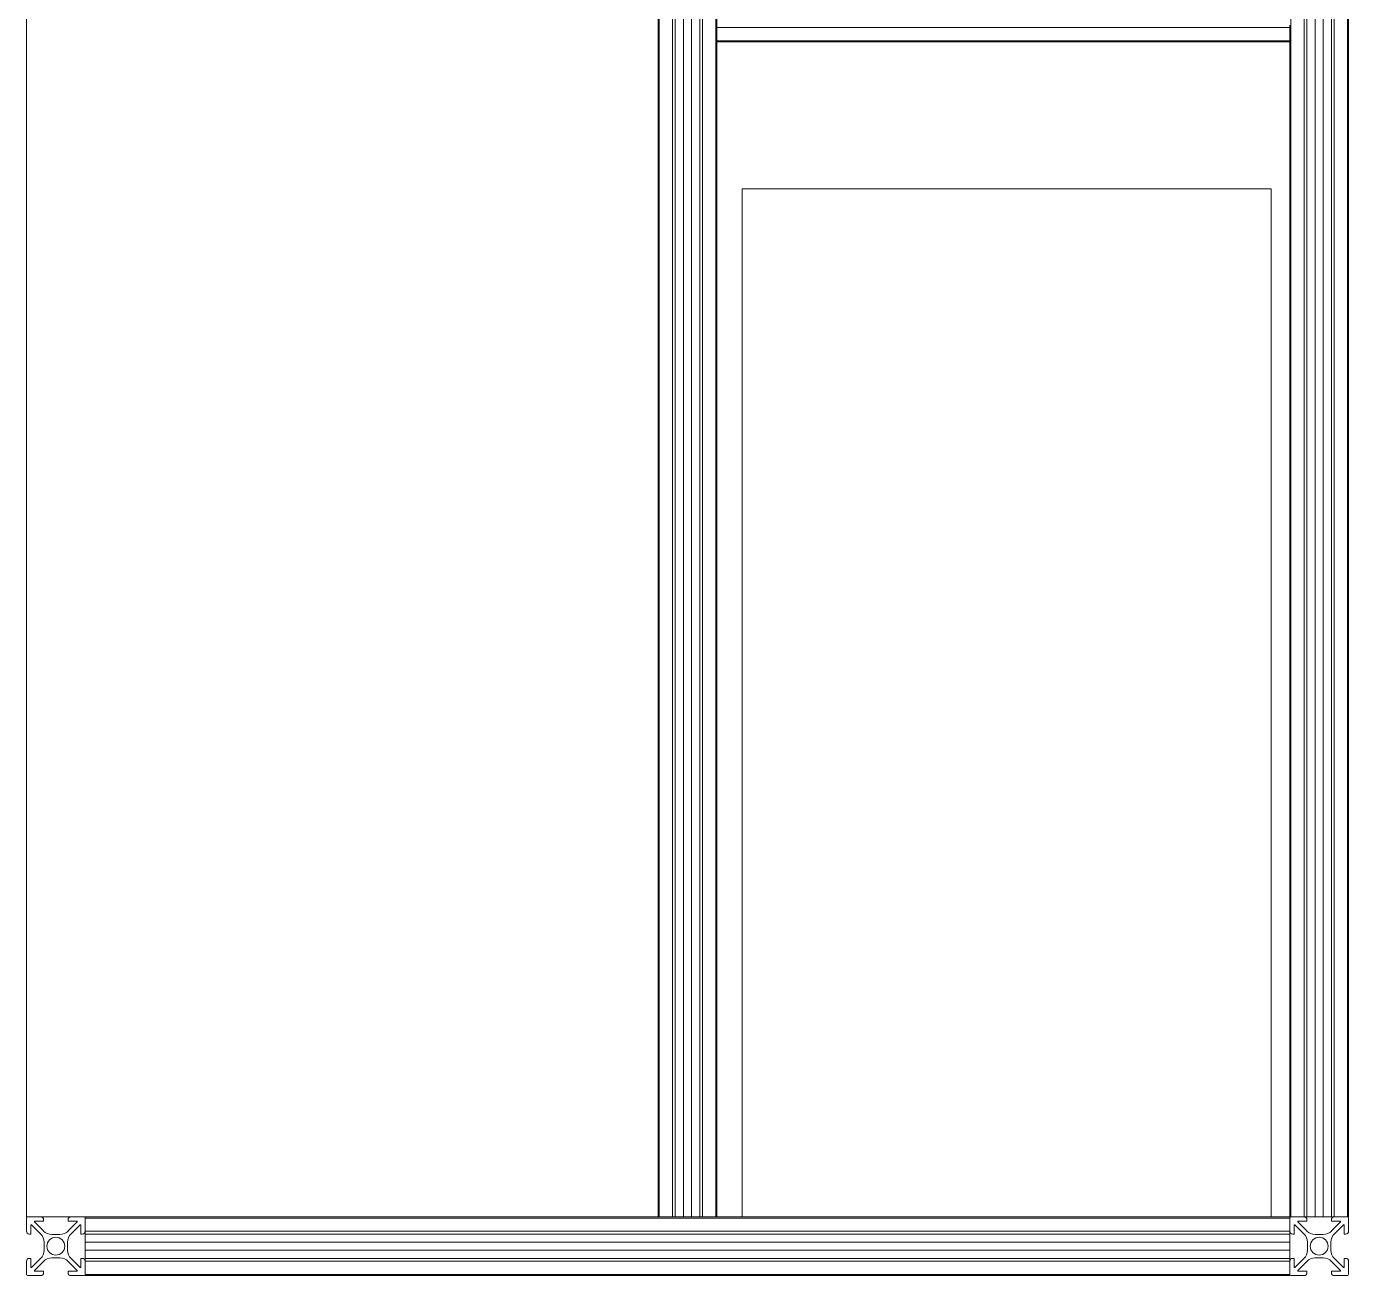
# Model space of a CAD drawing. Header units: millimetres. Extents: x -489 to 1607, y 116 to 1738.
# Drawn here: x -485.9 to -35.9, y 874.6 to 1299.9 of the extents above; entities that cross this region are included whole.
import ezdxf

# ---------------------------------------------------------------- set-up
doc = ezdxf.new("R2010")
doc.units = ezdxf.units.MM

msp = doc.modelspace()

# ---------------------------------------------------------------- linework, layer by layer
at = {"color": 7, "linetype": 'Continuous', "lineweight": 15}
for p, q in [((-55.48, 1704.62), (-55.48, 894.62)), ((-51.03, 894.62), (-51.03, 1704.62)), ((-50.03, 894.62), (-50.03, 1704.62)), ((-47.25, 1704.62), (-47.25, 894.62)), ((-44.51, 894.62), (-44.51, 1704.62)), ((-41.73, 894.62), (-41.73, 1704.62)), ((-40.73, 1704.62), (-40.73, 894.62)), ((-36.28, 894.62), (-36.28, 1704.62)), ((-35.88, 1704.62), (-35.88, 894.62)), ((-270.48, 1344.62), (-270.48, 894.62)), ((-266.03, 894.62), (-266.03, 1344.62)), ((-265.03, 894.62), (-265.03, 1344.62)), ((-262.25, 1344.62), (-262.25, 894.62)), ((-259.51, 894.62), (-259.51, 1344.62)), ((-256.73, 894.62), (-256.73, 1344.62)), ((-255.73, 1344.62), (-255.73, 894.62)), ((-251.28, 894.62), (-251.28, 1344.62)), ((-250.88, 1344.62), (-250.88, 894.62)), ((-485.88, 1314.62), (-485.88, 894.62)), ((-270.88, 1314.62), (-270.88, 894.62)), ((-35.88, 1314.62), (-35.88, 894.62)), ((-55.88, 1299.47), (-55.88, 1300.27)), ((-55.88, 1299.47), (-55.88, 1295.02)), ((-250.88, 1294.62), (-250.88, 894.62)), ((-55.88, 1294.62), (-250.88, 1294.62)), ((-55.88, 1294.62), (-55.88, 1295.02)), ((-55.88, 894.62), (-55.88, 1294.62)), ((-242.23, 1244.62), (-242.23, 894.62)), ((-62.23, 1244.62), (-242.23, 1244.62)), ((-62.23, 1244.62), (-62.23, 894.62)), ((-485.88, 894.62), (-270.88, 894.62)), ((-485.88, 894.22), (-485.88, 889.77)), ((-481.03, 894.62), (-485.48, 894.62)), ((-484.38, 888.77), (-484.38, 891.67)), ((-484.04, 891.81), (-481.05, 888.82)), ((-480.08, 889.8), (-483.07, 892.78)), ((-482.93, 893.12), (-480.03, 893.12)), ((-480.03, 893.62), (-480.03, 893.12)), ((-471.73, 893.12), (-471.73, 893.62)), ((-471.73, 893.12), (-468.84, 893.12)), ((-468.7, 892.78), (-471.68, 889.8)), ((-466.28, 894.62), (-470.73, 894.62)), ((-470.71, 888.82), (-467.72, 891.81)), ((-467.38, 891.67), (-467.38, 888.77)), ((-465.88, 894.62), (-465.88, 894.22)), ((-55.88, 894.22), (-465.88, 894.22)), ((-465.88, 894.22), (-465.88, 889.77)), ((-270.88, 894.62), (-270.48, 894.62)), ((-266.03, 894.62), (-270.48, 894.62)), ((-266.03, 894.62), (-265.23, 894.62)), ((-265.23, 894.62), (-256.53, 894.62)), ((-256.53, 894.62), (-255.73, 894.62)), ((-251.28, 894.62), (-255.73, 894.62)), ((-251.28, 894.62), (-250.88, 894.62)), ((-250.88, 894.62), (-55.88, 894.62)), ((-55.88, 894.62), (-55.48, 894.62)), ((-55.88, 894.22), (-55.88, 894.62)), ((-55.88, 894.22), (-55.88, 889.77)), ((-51.03, 894.62), (-55.48, 894.62)), ((-54.38, 888.77), (-54.38, 891.67)), ((-54.04, 891.81), (-51.05, 888.82)), ((-50.08, 889.8), (-53.07, 892.78)), ((-52.93, 893.12), (-50.03, 893.12)), ((-51.03, 894.62), (-50.03, 894.62)), ((-47.25, 894.62), (-50.08, 894.62)), ((-50.03, 893.62), (-50.03, 893.12)), ((-44.51, 894.62), (-47.25, 894.62)), ((-41.68, 894.62), (-44.51, 894.62)), ((-41.73, 894.62), (-40.73, 894.62)), ((-41.73, 893.12), (-41.73, 893.62)), ((-41.73, 893.12), (-38.84, 893.12)), ((-38.7, 892.78), (-41.68, 889.8)), ((-36.28, 894.62), (-40.73, 894.62)), ((-40.71, 888.82), (-37.72, 891.81)), ((-37.38, 891.67), (-37.38, 888.77)), ((-36.28, 894.62), (-35.88, 894.62)), ((-35.88, 894.62), (-35.88, 894.62)), ((-35.88, 889.77), (-35.88, 894.22)), ((-484.38, 888.77), (-484.88, 888.77)), ((-474.51, 888.62), (-477.25, 888.62)), ((-466.88, 888.77), (-467.38, 888.77)), ((-465.88, 889.77), (-55.88, 889.77)), ((-465.88, 889.77), (-465.88, 888.77)), ((-465.88, 888.82), (-465.88, 885.99)), ((-55.88, 888.77), (-465.88, 888.77)), ((-55.88, 888.77), (-55.88, 889.77)), ((-55.88, 888.82), (-55.88, 885.99)), ((-54.38, 888.77), (-54.88, 888.77)), ((-44.51, 888.62), (-47.25, 888.62)), ((-36.88, 888.77), (-37.38, 888.77)), ((-479.88, 885.99), (-479.88, 883.25)), ((-471.88, 883.25), (-471.88, 885.99)), ((-55.88, 885.99), (-465.88, 885.99)), ((-465.88, 885.99), (-465.88, 883.25)), ((-465.88, 883.25), (-55.88, 883.25)), ((-465.88, 883.25), (-465.88, 880.43)), ((-55.88, 885.99), (-55.88, 883.25)), ((-55.88, 883.25), (-55.88, 880.43)), ((-49.88, 885.99), (-49.88, 883.25)), ((-41.88, 883.25), (-41.88, 885.99)), ((-485.88, 879.47), (-485.88, 875.02)), ((-484.88, 880.47), (-484.38, 880.47)), ((-484.38, 877.58), (-484.38, 880.47)), ((-481.05, 880.43), (-484.04, 877.44)), ((-483.07, 876.47), (-480.08, 879.45)), ((-477.25, 880.62), (-474.51, 880.62)), ((-471.68, 879.45), (-468.7, 876.47)), ((-467.72, 877.44), (-470.71, 880.43)), ((-467.38, 880.47), (-466.88, 880.47)), ((-467.38, 880.47), (-467.38, 877.58)), ((-465.88, 880.47), (-465.88, 879.47)), ((-55.88, 880.47), (-465.88, 880.47)), ((-55.88, 879.47), (-465.88, 879.47)), ((-465.88, 879.47), (-465.88, 875.02)), ((-55.88, 879.47), (-55.88, 880.47)), ((-55.88, 879.47), (-55.88, 875.02)), ((-54.88, 880.47), (-54.38, 880.47)), ((-54.38, 877.58), (-54.38, 880.47)), ((-51.05, 880.43), (-54.04, 877.44)), ((-53.07, 876.47), (-50.08, 879.45)), ((-47.25, 880.62), (-44.51, 880.62)), ((-41.68, 879.45), (-38.7, 876.47)), ((-37.72, 877.44), (-40.71, 880.43)), ((-37.38, 880.47), (-36.88, 880.47)), ((-37.38, 880.47), (-37.38, 877.58)), ((-35.88, 875.02), (-35.88, 879.47)), ((-485.48, 874.62), (-481.03, 874.62)), ((-480.03, 876.12), (-482.93, 876.12)), ((-480.03, 876.12), (-480.03, 875.62)), ((-468.84, 876.12), (-471.73, 876.12)), ((-471.73, 875.62), (-471.73, 876.12)), ((-470.73, 874.62), (-466.28, 874.62)), ((-465.88, 875.02), (-55.88, 875.02)), ((-465.88, 875.02), (-465.88, 874.62)), ((-55.88, 874.62), (-465.88, 874.62)), ((-55.88, 874.62), (-55.88, 875.02)), ((-55.48, 874.62), (-51.03, 874.62)), ((-50.03, 876.12), (-52.93, 876.12)), ((-50.03, 876.12), (-50.03, 875.62)), ((-38.84, 876.12), (-41.73, 876.12)), ((-41.73, 875.62), (-41.73, 876.12)), ((-40.73, 874.62), (-36.28, 874.62))]:
    msp.add_line(p, q, dxfattribs=at)
at = {"color": 8, "linetype": 'Continuous', "lineweight": 15}
for p, q in [((-55.88, 1299.47), (-250.88, 1299.47)), ((-250.88, 1295.02), (-55.88, 1295.02))]:
    msp.add_line(p, q, dxfattribs=at)
at = {"color": 7, "linetype": 'Continuous', "lineweight": 15}
for centre in [(-475.88, 884.62), (-45.88, 884.62)]:
    msp.add_circle(centre, 3.05, dxfattribs=at)
for centre, radius, start, end in [((-485.48, 894.22), 0.4, 90, 180), ((-484.18, 891.67), 0.2, 45, 180), ((-482.93, 892.92), 0.2, 90, 225), ((-481.03, 893.62), 1, 0, 90), ((-470.73, 893.62), 1, 90, 180), ((-468.84, 892.92), 0.2, 315, 90), ((-467.58, 891.67), 0.2, 0, 135), ((-466.28, 894.22), 0.4, 0, 90), ((-55.48, 894.22), 0.4, 90, 180), ((-54.18, 891.67), 0.2, 45, 180), ((-52.93, 892.92), 0.2, 90, 225), ((-51.03, 893.62), 1, 0, 90), ((-40.73, 893.62), 1, 90, 180), ((-38.84, 892.92), 0.2, 315, 90), ((-37.58, 891.67), 0.2, 0, 135), ((-36.28, 894.22), 0.4, 0, 90), ((-484.88, 889.77), 1, 180, 270), ((-483.88, 885.99), 4, 0, 45), ((-477.25, 892.62), 4, 225, 270), ((-474.51, 892.62), 4, 270, 315), ((-467.88, 885.99), 4, 135, 180), ((-466.88, 889.77), 1, 270, 0), ((-54.88, 889.77), 1, 180, 270), ((-53.88, 885.99), 4, 0, 45), ((-47.25, 892.62), 4, 225, 270), ((-44.51, 892.62), 4, 270, 315), ((-37.88, 885.99), 4, 135, 180), ((-36.88, 889.77), 1, 270, 0), ((-483.88, 883.25), 4, 315, 0), ((-467.88, 883.25), 4, 180, 225), ((-53.88, 883.25), 4, 315, 0), ((-37.88, 883.25), 4, 180, 225), ((-484.88, 879.47), 1, 90, 180), ((-484.18, 877.58), 0.2, 180, 315), ((-477.25, 876.62), 4, 90, 135), ((-474.51, 876.62), 4, 45, 90), ((-467.58, 877.58), 0.2, 225, 360), ((-466.88, 879.47), 1, 360, 90), ((-54.88, 879.47), 1, 90, 180), ((-54.18, 877.58), 0.2, 180, 315), ((-47.25, 876.62), 4, 90, 135), ((-44.51, 876.62), 4, 45, 90), ((-37.58, 877.58), 0.2, 225, 360), ((-36.88, 879.47), 1, 360, 90), ((-485.48, 875.02), 0.4, 180, 270), ((-482.93, 876.32), 0.2, 135, 270), ((-481.03, 875.62), 1, 270, 360), ((-470.73, 875.62), 1, 180, 270), ((-468.84, 876.32), 0.2, 270, 45), ((-466.28, 875.02), 0.4, 270, 360), ((-55.48, 875.02), 0.4, 180, 270), ((-52.93, 876.32), 0.2, 135, 270), ((-51.03, 875.62), 1, 270, 360), ((-40.73, 875.62), 1, 180, 270), ((-38.84, 876.32), 0.2, 270, 45), ((-36.28, 875.02), 0.4, 270, 360)]:
    msp.add_arc(centre, radius, start, end, dxfattribs=at)

doc.saveas('drawing.dxf')
